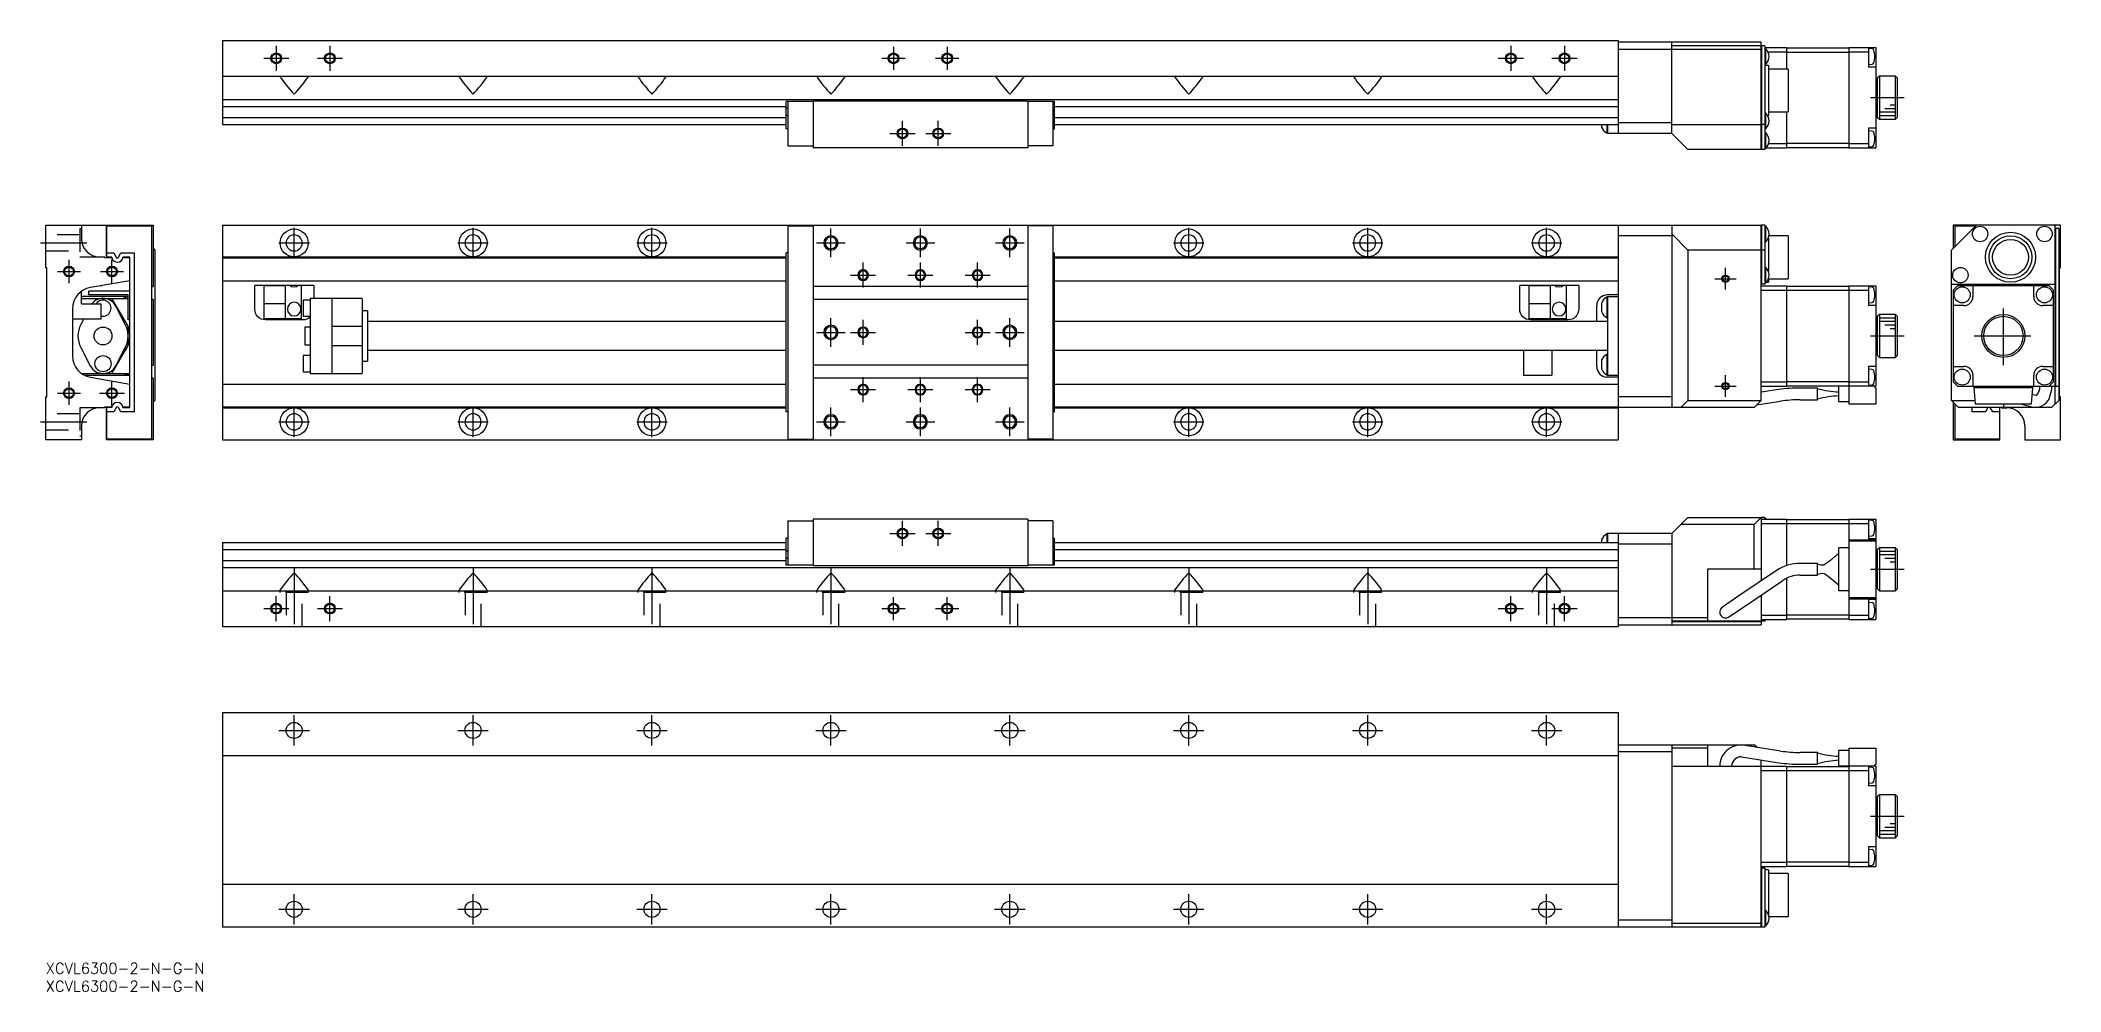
# Model space of a CAD drawing. Extents: x -2 to 563, y -8 to 258.
import ezdxf

# ---------------------------------------------------------------- set-up
doc = ezdxf.new("R2010")
doc.units = 0
doc.header["$LTSCALE"] = 0.5
doc.linetypes.add('CENTER', pattern=[50.8, 31.75, -6.35, 6.35, -6.35])
doc.linetypes.add('DASHED', pattern=[19.05, 12.7, -6.35])
for name, color, linetype in [('MSM_CENTER', 1, 'CENTER'), ('MSM_CONTINUOUS', 7, 'CONTINUOUS'), ('MSM_DASHED', 4, 'DASHED'), ('MSM_NARROW', 5, 'CONTINUOUS'), ('MSM_PART_NUMBER', 7, 'CONTINUOUS')]:
    doc.layers.add(name, color=color, linetype=linetype)
doc.styles.get("Standard").update_dxf_attribs({"font": 'txt.shx', "height": 3, "bigfont": 'bigfont.shx'})

# ---------------------------------------------------------------- blocks, each defined once
blk = doc.blocks.new('*U2')
at = {"layer": 'MSM_PART_NUMBER'}
blk.add_text('XCVL6300-2-N-G-N', height=3, dxfattribs=at).set_placement((0, -3))
blk = doc.blocks.new('*U3')
at = {"layer": 'MSM_PART_NUMBER'}
blk.add_text('XCVL6300-2-N-G-N', height=3, dxfattribs=at).set_placement((0, -8))

msp = doc.modelspace()

# ---------------------------------------------------------------- linework, layer by layer
at = {"layer": 'MSM_CENTER'}
for p, q in [((64.41, 256.34), (64.41, 249.34)), ((79.41, 256.34), (79.41, 249.34)), ((236.91, 256.07), (236.91, 249.61)), ((251.91, 256.07), (251.91, 249.61)), ((409.41, 256.34), (409.41, 249.34)), ((424.41, 256.34), (424.41, 249.34)), ((60.91, 252.84), (67.91, 252.84)), ((75.91, 252.84), (82.91, 252.84)), ((233.68, 252.84), (240.14, 252.84)), ((248.68, 252.84), (255.14, 252.84)), ((405.91, 252.84), (412.91, 252.84)), ((420.91, 252.84), (427.91, 252.84)), ((509.96, 241.84), (519.36, 241.84)), ((235.91, 231.84), (242.91, 231.84)), ((239.41, 228.34), (239.41, 235.34)), ((245.91, 231.84), (252.91, 231.84)), ((249.41, 228.34), (249.41, 235.34)), ((69.41, 196.99), (69.41, 205.49)), ((119.41, 196.99), (119.41, 205.49)), ((169.41, 196.99), (169.41, 205.49)), ((219.41, 197.24), (219.41, 205.24)), ((244.41, 197.24), (244.41, 205.24)), ((269.41, 197.24), (269.41, 205.24)), ((319.41, 196.99), (319.41, 205.49)), ((369.41, 196.99), (369.41, 205.49)), ((419.41, 196.99), (419.41, 205.49)), ((-1.5, 201.24), (11.5, 201.24)), ((65.16, 201.24), (73.66, 201.24)), ((115.16, 201.24), (123.66, 201.24)), ((165.16, 201.24), (173.66, 201.24)), ((215.41, 201.24), (223.41, 201.24)), ((240.41, 201.24), (248.41, 201.24)), ((265.41, 201.24), (273.41, 201.24)), ((315.16, 201.24), (323.66, 201.24)), ((365.16, 201.24), (373.66, 201.24)), ((415.16, 201.24), (423.66, 201.24)), ((3.27, 193.24), (9.73, 193.24)), ((6.5, 190.02), (6.5, 196.47)), ((15.27, 193.24), (21.73, 193.24)), ((18.5, 190.02), (18.5, 196.47)), ((224.91, 192.24), (231.91, 192.24)), ((228.41, 188.74), (228.41, 195.74)), ((240.91, 192.24), (247.91, 192.24)), ((244.41, 188.74), (244.41, 195.74)), ((256.91, 192.24), (263.91, 192.24)), ((260.41, 188.74), (260.41, 195.74)), ((469.41, 188.24), (469.41, 194.24)), ((466.41, 191.24), (472.41, 191.24)), ((547.05, 167.04), (547.05, 183.44)), ((215.41, 176.24), (223.41, 176.24)), ((219.41, 172.24), (219.41, 180.24)), ((224.91, 176.24), (231.91, 176.24)), ((228.41, 172.74), (228.41, 179.74)), ((256.91, 176.24), (263.91, 176.24)), ((260.41, 172.74), (260.41, 179.74)), ((265.41, 176.24), (273.41, 176.24)), ((269.41, 172.24), (269.41, 180.24)), ((509.96, 175.24), (519.36, 175.24)), ((538.85, 175.24), (555.25, 175.24)), ((228.41, 156.74), (228.41, 163.74)), ((244.41, 156.74), (244.41, 163.74)), ((260.41, 156.74), (260.41, 163.74)), ((469.41, 158.24), (469.41, 164.24)), ((3.27, 159.24), (9.73, 159.24)), ((6.5, 156.02), (6.5, 162.47)), ((15, 159.24), (22, 159.24)), ((18.5, 155.74), (18.5, 162.74)), ((224.91, 160.24), (231.91, 160.24)), ((240.91, 160.24), (247.91, 160.24)), ((256.91, 160.24), (263.91, 160.24)), ((466.41, 161.24), (472.41, 161.24)), ((69.41, 146.99), (69.41, 155.49)), ((119.41, 146.99), (119.41, 155.49)), ((169.41, 146.99), (169.41, 155.49)), ((219.41, 147.24), (219.41, 155.24)), ((244.41, 147.24), (244.41, 155.24)), ((269.41, 147.24), (269.41, 155.24)), ((319.41, 146.99), (319.41, 155.49)), ((369.41, 146.99), (369.41, 155.49)), ((419.41, 146.99), (419.41, 155.49)), ((-1.5, 151.24), (11.5, 151.24)), ((65.16, 151.24), (73.66, 151.24)), ((115.16, 151.24), (123.66, 151.24)), ((165.16, 151.24), (173.66, 151.24)), ((215.41, 151.24), (223.41, 151.24)), ((240.41, 151.24), (248.41, 151.24)), ((265.41, 151.24), (273.41, 151.24)), ((315.16, 151.24), (323.66, 151.24)), ((365.16, 151.24), (373.66, 151.24)), ((415.16, 151.24), (423.66, 151.24)), ((235.91, 120.04), (242.91, 120.04)), ((239.41, 116.54), (239.41, 123.54)), ((245.91, 120.04), (252.91, 120.04)), ((249.41, 116.54), (249.41, 123.54)), ((69.41, 110.54), (69.41, 92.04)), ((119.41, 110.54), (119.41, 92.04)), ((169.41, 110.54), (169.41, 92.04)), ((219.41, 110.54), (219.41, 92.04)), ((269.41, 110.54), (269.41, 92.04)), ((319.41, 110.54), (319.41, 92.04)), ((369.41, 110.54), (369.41, 92.04)), ((419.41, 110.54), (419.41, 92.04)), ((509.96, 110.04), (519.36, 110.04)), ((64.41, 95.54), (64.41, 102.54)), ((79.41, 95.54), (79.41, 102.54)), ((236.91, 95.81), (236.91, 102.27)), ((251.91, 95.81), (251.91, 102.27)), ((409.41, 95.54), (409.41, 102.54)), ((424.41, 95.54), (424.41, 102.54)), ((60.91, 99.04), (67.91, 99.04)), ((75.91, 99.04), (82.91, 99.04)), ((233.68, 99.04), (240.14, 99.04)), ((248.68, 99.04), (255.14, 99.04)), ((405.91, 99.04), (412.91, 99.04)), ((420.91, 99.04), (427.91, 99.04)), ((69.41, 60.75), (69.41, 69.25)), ((119.41, 60.75), (119.41, 69.25)), ((169.41, 60.75), (169.41, 69.25)), ((219.41, 60.75), (219.41, 69.25)), ((269.41, 60.75), (269.41, 69.25)), ((319.41, 60.75), (319.41, 69.25)), ((369.41, 60.75), (369.41, 69.25)), ((419.41, 60.75), (419.41, 69.25)), ((65.16, 65), (73.66, 65)), ((115.16, 65), (123.66, 65)), ((165.16, 65), (173.66, 65)), ((215.16, 65), (223.66, 65)), ((265.16, 65), (273.66, 65)), ((315.16, 65), (323.66, 65)), ((365.16, 65), (373.66, 65)), ((415.16, 65), (423.66, 65)), ((509.96, 41), (519.36, 41)), ((69.41, 10.75), (69.41, 19.25)), ((119.41, 10.75), (119.41, 19.25)), ((169.41, 10.75), (169.41, 19.25)), ((219.41, 10.75), (219.41, 19.25)), ((269.41, 10.75), (269.41, 19.25)), ((319.41, 10.75), (319.41, 19.25)), ((369.41, 10.75), (369.41, 19.25)), ((419.41, 10.75), (419.41, 19.25)), ((65.16, 15), (73.66, 15)), ((115.16, 15), (123.66, 15)), ((165.16, 15), (173.66, 15)), ((215.16, 15), (223.66, 15)), ((265.16, 15), (273.66, 15)), ((315.16, 15), (323.66, 15)), ((365.16, 15), (373.66, 15)), ((415.16, 15), (423.66, 15))]:
    msp.add_line(p, q, dxfattribs=at)
at = {"layer": 'MSM_CONTINUOUS'}
for p, q in [((49.41, 257.84), (439.41, 257.84)), ((49.41, 257.84), (49.41, 234.34)), ((439.41, 257.84), (439.41, 231.84)), ((49.41, 247.84), (439.41, 247.84)), ((65.67, 247.84), (65.51, 247.71)), ((65.51, 247.71), (65.54, 247.6)), ((73.16, 247.84), (73.31, 247.71)), ((73.31, 247.71), (73.29, 247.6)), ((115.67, 247.84), (115.51, 247.71)), ((115.51, 247.71), (115.54, 247.6)), ((123.16, 247.84), (123.31, 247.71)), ((123.31, 247.71), (123.29, 247.6)), ((165.67, 247.84), (165.51, 247.71)), ((165.51, 247.71), (165.54, 247.6)), ((173.16, 247.84), (173.31, 247.71)), ((173.31, 247.71), (173.29, 247.6)), ((215.67, 247.84), (215.51, 247.71)), ((215.51, 247.71), (215.54, 247.6)), ((223.16, 247.84), (223.31, 247.71)), ((223.31, 247.71), (223.29, 247.6)), ((265.67, 247.84), (265.51, 247.71)), ((265.51, 247.71), (265.54, 247.6)), ((273.16, 247.84), (273.31, 247.71)), ((273.31, 247.71), (273.29, 247.6)), ((315.67, 247.84), (315.51, 247.71)), ((315.51, 247.71), (315.54, 247.6)), ((323.16, 247.84), (323.31, 247.71)), ((323.31, 247.71), (323.29, 247.6)), ((365.67, 247.84), (365.51, 247.71)), ((365.51, 247.71), (365.54, 247.6)), ((373.16, 247.84), (373.31, 247.71)), ((373.31, 247.71), (373.29, 247.6)), ((415.67, 247.84), (415.51, 247.71)), ((415.51, 247.71), (415.54, 247.6)), ((423.16, 247.84), (423.31, 247.71)), ((423.31, 247.71), (423.29, 247.6)), ((49.41, 241.34), (439.41, 241.34)), ((49.41, 239.38), (206.91, 239.38)), ((214.41, 240.74), (206.91, 240.74)), ((206.91, 233.14), (206.91, 240.74)), ((207.41, 238.87), (206.91, 238.87)), ((207.41, 240.74), (207.41, 228.34)), ((214.41, 240.84), (214.41, 227.84)), ((274.41, 240.84), (214.41, 240.84)), ((274.41, 240.84), (274.41, 227.84)), ((281.91, 240.74), (274.41, 240.74)), ((281.41, 240.74), (281.41, 228.34)), ((281.41, 238.87), (281.91, 238.87)), ((281.91, 233.14), (281.91, 240.74)), ((281.91, 239.38), (439.41, 239.38)), ((49.41, 236.31), (206.91, 236.31)), ((49.41, 234.34), (206.91, 234.34)), ((207.41, 236.82), (206.91, 236.82)), ((207.41, 233.14), (206.91, 233.14)), ((281.41, 236.82), (281.91, 236.82)), ((281.41, 233.14), (281.91, 233.14)), ((281.91, 236.31), (439.41, 236.31)), ((281.91, 234.34), (439.41, 234.34)), ((434.76, 234.34), (434.76, 233.63)), ((436.21, 234.34), (436.21, 231.98)), ((436.21, 231.98), (436.41, 231.98)), ((436.41, 234.34), (436.41, 231.84)), ((454.41, 231.84), (436.41, 231.84)), ((454.41, 234.84), (439.41, 234.84)), ((207.41, 228.34), (214.41, 228.34)), ((274.41, 227.84), (214.41, 227.84)), ((281.41, 228.34), (274.41, 228.34)), ((49.41, 206.24), (49.41, 146.24)), ((207.41, 206.04), (214.41, 206.04)), ((207.41, 206.04), (207.41, 146.44)), ((214.41, 206.24), (214.41, 146.24)), ((274.41, 206.24), (274.41, 146.24)), ((281.41, 206.04), (274.41, 206.04)), ((281.41, 206.04), (281.41, 146.44)), ((439.41, 206.24), (439.41, 146.24)), ((454.41, 203.24), (439.41, 203.24)), ((206.91, 154.04), (206.91, 198.44)), ((207.41, 198.44), (206.91, 198.44)), ((281.41, 198.44), (281.91, 198.44)), ((281.91, 154.04), (281.91, 198.44)), ((49.41, 197.34), (206.91, 197.34)), ((49.41, 197.04), (206.91, 197.04)), ((281.91, 197.34), (439.41, 197.34)), ((281.91, 197.04), (439.41, 197.04)), ((49.41, 190.69), (206.91, 190.69)), ((74.91, 189.37), (58.41, 189.37)), ((58.41, 182.74), (58.41, 189.37)), ((60.91, 189.37), (60.91, 180.04)), ((66.91, 189.24), (60.91, 189.24)), ((66.91, 189.37), (66.91, 180.04)), ((71.41, 189.37), (71.41, 180.04)), ((74.91, 189.37), (74.91, 185.74)), ((274.41, 189.04), (214.41, 189.04)), ((281.91, 190.69), (439.41, 190.69)), ((428.41, 189.37), (411.91, 189.37)), ((411.91, 182.74), (411.91, 189.37)), ((414.41, 189.37), (414.41, 180.04)), ((420.41, 189.24), (414.41, 189.24)), ((420.41, 189.37), (420.41, 180.04)), ((424.91, 189.37), (424.91, 180.04)), ((428.41, 189.37), (428.41, 182.74)), ((439.41, 186.73), (436.41, 186.73)), ((66.91, 184.24), (60.91, 184.24)), ((71.91, 185.24), (71.91, 180.74)), ((73.91, 185.24), (71.91, 185.24)), ((71.91, 180.74), (73.91, 180.74)), ((73.91, 185.74), (73.91, 164.74)), ((88.41, 185.74), (73.91, 185.74)), ((79.91, 185.74), (79.91, 164.74)), ((88.41, 185.74), (88.41, 164.74)), ((89.91, 182.24), (88.41, 182.24)), ((89.91, 182.24), (89.91, 168.24)), ((274.41, 185.44), (214.41, 185.44)), ((420.41, 184.24), (414.41, 184.24)), ((433.41, 179.24), (433.41, 183.73)), ((434.76, 184.45), (434.76, 182.03)), ((436.21, 186.1), (436.21, 180.38)), ((436.41, 186.1), (436.21, 186.1)), ((436.41, 186.24), (439.41, 186.24)), ((436.41, 186.24), (436.41, 164.24)), ((71.41, 180.04), (60.91, 180.04)), ((71.91, 179.74), (61.41, 179.74)), ((72.41, 177.74), (72.41, 172.74)), ((73.91, 177.74), (72.41, 177.74)), ((79.91, 177.95), (88.41, 177.95)), ((206.91, 179.24), (89.91, 179.24)), ((436.41, 179.24), (281.91, 179.24)), ((424.91, 180.04), (414.41, 180.04)), ((425.41, 179.74), (414.91, 179.74)), ((436.21, 180.38), (436.41, 180.38)), ((71.91, 169.74), (71.91, 165.24)), ((73.91, 169.74), (71.91, 169.74)), ((72.41, 172.74), (73.91, 172.74)), ((79.91, 172.54), (88.41, 172.54)), ((89.91, 171.24), (206.91, 171.24)), ((281.91, 171.24), (436.41, 171.24)), ((412.91, 171.24), (412.91, 164.24)), ((420.91, 171.24), (420.91, 164.24)), ((433.41, 166.73), (433.41, 171.24)), ((436.21, 170.1), (436.21, 164.38)), ((436.41, 170.1), (436.21, 170.1)), ((71.91, 165.24), (73.91, 165.24)), ((73.91, 164.74), (88.41, 164.74)), ((88.41, 168.24), (89.91, 168.24)), ((274.41, 167.04), (214.41, 167.04)), ((412.91, 164.24), (420.91, 164.24)), ((434.76, 168.45), (434.76, 166.03)), ((436.21, 164.38), (436.41, 164.38)), ((436.41, 164.24), (439.41, 164.24)), ((439.41, 163.73), (436.41, 163.73)), ((49.41, 161.8), (206.91, 161.8)), ((274.41, 163.44), (214.41, 163.44)), ((281.91, 161.8), (439.41, 161.8)), ((454.41, 158.24), (439.41, 158.24)), ((49.41, 155.44), (206.91, 155.44)), ((49.41, 155.14), (206.91, 155.14)), ((207.41, 154.04), (206.91, 154.04)), ((281.41, 154.04), (281.91, 154.04)), ((281.91, 155.44), (439.41, 155.44)), ((281.91, 155.14), (439.41, 155.14)), ((49.41, 146.24), (439.41, 146.24)), ((207.41, 146.44), (214.41, 146.44)), ((281.41, 146.44), (274.41, 146.44)), ((207.41, 118.74), (206.91, 118.74)), ((206.91, 111.14), (206.91, 118.74)), ((207.41, 123.54), (207.41, 111.14)), ((207.41, 123.54), (214.41, 123.54)), ((274.41, 124.04), (214.41, 124.04)), ((214.41, 124.04), (214.41, 111.04)), ((274.41, 124.04), (274.41, 111.04)), ((281.41, 123.54), (274.41, 123.54)), ((281.41, 123.54), (281.41, 111.14)), ((281.41, 118.74), (281.91, 118.74)), ((281.91, 111.14), (281.91, 118.74)), ((436.21, 119.9), (436.21, 117.54)), ((436.41, 119.9), (436.21, 119.9)), ((454.41, 120.04), (436.41, 120.04)), ((436.41, 120.04), (436.41, 117.54)), ((439.41, 120.04), (439.41, 94.04)), ((49.41, 117.54), (49.41, 94.04)), ((49.41, 117.54), (206.91, 117.54)), ((49.41, 115.58), (206.91, 115.58)), ((207.41, 115.06), (206.91, 115.06)), ((207.41, 113.01), (206.91, 113.01)), ((281.41, 115.06), (281.91, 115.06)), ((281.41, 113.01), (281.91, 113.01)), ((281.91, 117.54), (439.41, 117.54)), ((281.91, 115.58), (439.41, 115.58)), ((434.76, 118.25), (434.76, 117.54)), ((454.41, 117.04), (439.41, 117.04)), ((49.41, 112.5), (206.91, 112.5)), ((49.41, 110.54), (439.41, 110.54)), ((214.41, 111.14), (206.91, 111.14)), ((274.41, 111.04), (214.41, 111.04)), ((281.91, 111.14), (274.41, 111.14)), ((281.91, 112.5), (439.41, 112.5)), ((49.41, 104.04), (439.41, 104.04)), ((65.51, 104.17), (65.54, 104.28)), ((65.67, 104.04), (65.51, 104.17)), ((73.16, 104.04), (73.31, 104.17)), ((73.31, 104.17), (73.29, 104.28)), ((115.51, 104.17), (115.54, 104.28)), ((115.67, 104.04), (115.51, 104.17)), ((123.16, 104.04), (123.31, 104.17)), ((123.31, 104.17), (123.29, 104.28)), ((165.51, 104.17), (165.54, 104.28)), ((165.67, 104.04), (165.51, 104.17)), ((173.16, 104.04), (173.31, 104.17)), ((173.31, 104.17), (173.29, 104.28)), ((215.51, 104.17), (215.54, 104.28)), ((215.67, 104.04), (215.51, 104.17)), ((223.16, 104.04), (223.31, 104.17)), ((223.31, 104.17), (223.29, 104.28)), ((265.51, 104.17), (265.54, 104.28)), ((265.67, 104.04), (265.51, 104.17)), ((273.16, 104.04), (273.31, 104.17)), ((273.31, 104.17), (273.29, 104.28)), ((315.51, 104.17), (315.54, 104.28)), ((315.67, 104.04), (315.51, 104.17)), ((323.16, 104.04), (323.31, 104.17)), ((323.31, 104.17), (323.29, 104.28)), ((365.51, 104.17), (365.54, 104.28)), ((365.67, 104.04), (365.51, 104.17)), ((373.16, 104.04), (373.31, 104.17)), ((373.31, 104.17), (373.29, 104.28)), ((415.51, 104.17), (415.54, 104.28)), ((415.67, 104.04), (415.51, 104.17)), ((423.16, 104.04), (423.31, 104.17)), ((423.31, 104.17), (423.29, 104.28)), ((49.41, 94.04), (439.41, 94.04)), ((49.41, 70), (439.41, 70)), ((49.41, 70), (49.41, 10)), ((439.41, 70), (439.41, 10)), ((49.41, 58), (439.41, 58)), ((454.41, 59), (439.41, 59)), ((49.41, 22), (439.41, 22)), ((454.41, 12), (439.41, 12))]:
    msp.add_line(p, q, dxfattribs=at)
at = {"layer": 'MSM_CONTINUOUS', "color": 7}
for p, q in [((479.41, 257.34), (439.41, 257.34)), ((479.41, 255.34), (439.41, 255.34)), ((454.41, 231.84), (454.41, 257.34)), ((479.41, 256.34), (454.41, 256.34)), ((479.41, 256.44), (479.31, 256.34)), ((479.41, 256.44), (479.41, 257.34)), ((479.41, 227.34), (479.41, 256.34)), ((479.51, 256.34), (479.41, 256.24)), ((479.51, 256.34), (479.51, 227.34)), ((480.41, 256.34), (479.51, 256.34)), ((480.41, 256.34), (480.41, 227.34)), ((480.41, 255.84), (486.41, 255.84)), ((480.71, 255.49), (480.41, 255.49)), ((480.71, 251.19), (480.71, 255.49)), ((481.32, 254.64), (486.41, 254.64)), ((486.41, 255.84), (486.41, 249.84)), ((486.41, 255.74), (503.91, 255.74)), ((486.41, 254.6), (503.91, 254.6)), ((503.91, 255.84), (503.91, 227.84)), ((503.91, 255.84), (511.41, 255.84)), ((503.91, 254.64), (509.41, 254.64)), ((509.41, 255.84), (509.41, 250.34)), ((510.4, 255.51), (509.41, 255.59)), ((511.41, 255.84), (511.41, 227.84)), ((480.41, 251.19), (480.71, 251.19)), ((481.41, 250.84), (480.41, 250.84)), ((481.41, 250.84), (481.41, 236.84)), ((486.91, 249.84), (481.41, 249.84)), ((486.91, 249.84), (486.91, 237.84)), ((509.41, 251.09), (510.4, 251.18)), ((511.41, 250.34), (509.41, 250.34)), ((511.91, 244.34), (511.41, 244.34)), ((512.41, 247.84), (511.91, 247.34)), ((511.91, 236.34), (511.91, 247.34)), ((516.91, 247.84), (512.41, 247.84)), ((512.41, 247.84), (512.41, 235.84)), ((517.41, 247.34), (516.91, 247.84)), ((516.91, 235.84), (516.91, 247.84)), ((517.41, 247.34), (517.41, 236.34)), ((480.71, 237.49), (480.41, 237.49)), ((480.71, 233.19), (480.71, 237.49)), ((481.41, 237.84), (486.91, 237.84)), ((486.41, 237.84), (486.41, 227.84)), ((511.41, 239.34), (511.91, 239.34)), ((454.41, 234.34), (479.41, 234.34)), ((454.41, 231.84), (458.91, 227.34)), ((479.41, 234.39), (479.51, 234.34)), ((480.41, 234.34), (479.51, 234.34)), ((480.41, 233.19), (480.71, 233.19)), ((480.71, 231.99), (480.41, 231.99)), ((480.71, 227.69), (480.71, 231.99)), ((481.21, 236.84), (481.41, 236.84)), ((509.41, 233.34), (509.41, 227.84)), ((511.41, 233.34), (509.41, 233.34)), ((510.4, 232.51), (509.41, 232.59)), ((511.91, 236.34), (512.41, 235.84)), ((512.41, 235.84), (516.91, 235.84)), ((516.91, 235.84), (517.41, 236.34)), ((479.41, 227.34), (458.91, 227.34)), ((479.41, 227.44), (479.51, 227.34)), ((480.41, 227.34), (479.51, 227.34)), ((480.41, 227.69), (480.71, 227.69)), ((480.85, 227.84), (486.41, 227.84)), ((481.51, 229.04), (486.41, 229.04)), ((486.41, 229.09), (503.91, 229.09)), ((486.41, 227.94), (503.91, 227.94)), ((503.91, 229.04), (509.41, 229.04)), ((503.91, 227.84), (511.41, 227.84)), ((509.41, 228.09), (510.4, 228.18)), ((0, 206.24), (30, 206.24)), ((0, 194.24), (0, 206.24)), ((10, 206.24), (10, 202.34)), ((17, 206.14), (10, 206.14)), ((17, 197.64), (17, 206.24)), ((17.1, 197.24), (17.1, 206.04)), ((17.1, 206.04), (29.5, 206.04)), ((29.5, 206.04), (29.5, 146.44)), ((30, 206.24), (30, 189.04)), ((49.41, 206.24), (479.41, 206.24)), ((454.41, 206.24), (454.41, 155.24)), ((454.41, 203.74), (458.91, 199.24)), ((479.41, 157.24), (479.41, 206.24)), ((479.41, 206.14), (479.51, 206.24)), ((479.51, 206.24), (479.51, 189.74)), ((480.41, 206.24), (479.51, 206.24)), ((480.41, 206.24), (480.41, 189.74)), ((480.71, 205.89), (480.41, 205.89)), ((480.71, 201.59), (480.71, 205.89)), ((486.91, 203.24), (481.57, 203.24)), ((486.91, 203.24), (486.91, 191.24)), ((539.55, 206.24), (532.55, 199.24)), ((563.05, 206.24), (533.05, 206.24)), ((533.05, 206.24), (533.05, 199.74)), ((533.55, 206.04), (539.35, 206.04)), ((533.55, 200.24), (533.55, 206.04)), ((561.55, 156.24), (561.55, 206.24)), ((562.55, 205.24), (561.55, 205.24)), ((561.65, 205.24), (561.65, 161.24)), ((562.55, 205.24), (562.55, 157.24)), ((563.05, 194.24), (563.05, 206.24)), ((17.1, 197.64), (17, 197.64)), ((17.1, 198.44), (18.98, 198.44)), ((18.98, 198.44), (19.66, 197.25)), ((20.34, 197.25), (21.02, 198.44)), ((21.02, 198.44), (24.7, 198.44)), ((24.7, 198.44), (24.7, 154.04)), ((30, 199.74), (30.5, 199.24)), ((30.5, 199.24), (30.5, 157.24)), ((458.91, 199.24), (458.91, 157.24)), ((479.41, 199.24), (458.91, 199.24)), ((479.41, 199.2), (479.51, 199.24)), ((480.41, 199.24), (479.51, 199.24)), ((480.41, 201.59), (480.71, 201.59)), ((481.41, 202.67), (481.41, 193.32)), ((532.55, 157.24), (532.55, 199.24)), ((0.3, 194.24), (0, 194.24)), ((0.3, 158.24), (0.3, 194.24)), ((15, 197.34), (16.5, 197.34)), ((16.5, 197.04), (16.5, 197.34)), ((18.46, 197.04), (16.5, 197.04)), ((18.43, 197.24), (17.1, 197.24)), ((23.5, 197.04), (21.54, 197.04)), ((23.5, 197.24), (21.57, 197.24)), ((23.5, 155.24), (23.5, 197.24)), ((480.71, 194.39), (480.41, 194.39)), ((480.71, 190.09), (480.71, 194.39)), ((562.75, 194.24), (563.05, 194.24)), ((562.75, 158.24), (562.75, 194.24)), ((10, 184.24), (10, 187.71)), ((23.5, 187.74), (12, 187.74)), ((12, 186.74), (12, 187.74)), ((23, 186.74), (12, 186.74)), ((23.5, 190.69), (12.46, 188.74)), ((15.29, 189.24), (15.5, 189.24)), ((15.5, 189.28), (15.5, 189.24)), ((23, 179.74), (23, 186.74)), ((29.65, 189.04), (30, 189.04)), ((29.65, 185.44), (29.65, 189.04)), ((479.41, 189.84), (479.51, 189.74)), ((479.41, 189.24), (486.41, 189.24)), ((479.41, 188.04), (486.41, 188.04)), ((480.41, 189.74), (479.51, 189.74)), ((480.41, 190.09), (480.71, 190.09)), ((480.85, 190.24), (481.41, 190.24)), ((481.41, 191.17), (481.41, 190.24)), ((481.44, 191.24), (486.91, 191.24)), ((486.41, 189.24), (486.41, 161.24)), ((486.41, 189.14), (503.91, 189.14)), ((486.41, 188), (503.91, 188)), ((503.91, 189.24), (511.41, 189.24)), ((503.91, 189.24), (503.91, 156.24)), ((503.91, 188.04), (509.41, 188.04)), ((509.41, 189.24), (509.41, 183.74)), ((510.4, 188.91), (509.41, 188.99)), ((511.41, 189.24), (511.41, 161.24)), ((532.55, 189.74), (561.55, 189.74)), ((534.25, 189.24), (533.05, 188.04)), ((533.05, 188.04), (533.05, 162.44)), ((559.85, 189.24), (534.25, 189.24)), ((538.55, 189.24), (538.55, 186.24)), ((555.55, 186.24), (555.55, 189.24)), ((561.05, 188.04), (559.85, 189.24)), ((561.05, 162.44), (561.05, 188.04)), ((7.5, 182.84), (7.5, 169.65)), ((23, 186.24), (10, 186.24)), ((10, 185.74), (23, 185.74)), ((10, 184.24), (15.5, 184.24)), ((15.5, 180.04), (15.5, 184.24)), ((23, 177.95), (18.5, 185.74)), ((22.21, 178.48), (19.55, 183.59)), ((30, 185.44), (29.65, 185.44)), ((30, 185.44), (30, 167.04)), ((509.41, 184.49), (510.4, 184.58)), ((511.41, 183.74), (509.41, 183.74)), ((512.41, 181.24), (511.91, 180.74)), ((511.91, 169.74), (511.91, 180.74)), ((512.41, 181.24), (512.41, 169.24)), ((516.91, 181.24), (512.41, 181.24)), ((516.91, 169.24), (516.91, 181.24)), ((517.41, 180.74), (516.91, 181.24)), ((517.41, 180.74), (517.41, 169.74)), ((536.05, 183.74), (533.05, 183.74)), ((561.05, 183.74), (558.05, 183.74)), ((7.5, 180.04), (15.5, 180.04)), ((10.61, 180.04), (9.79, 178.48)), ((23.5, 179.74), (23, 179.74)), ((23, 172.54), (23, 177.95)), ((511.91, 177.74), (511.41, 177.74)), ((9.79, 172.01), (12.45, 166.9)), ((18.5, 164.74), (23, 172.54)), ((19.55, 166.9), (22.21, 172.01)), ((511.41, 172.74), (511.91, 172.74)), ((511.91, 169.74), (512.41, 169.24)), ((516.91, 169.24), (517.41, 169.74)), ((10.05, 164.74), (23.5, 164.74)), ((10.9, 164.24), (23.5, 164.24)), ((11.5, 164.24), (11.5, 164.74)), ((12.46, 163.74), (23.5, 161.8)), ((29.65, 167.04), (30, 167.04)), ((29.65, 163.44), (29.65, 167.04)), ((509.41, 166.74), (509.41, 161.24)), ((511.41, 166.74), (509.41, 166.74)), ((510.4, 165.91), (509.41, 165.99)), ((512.41, 169.24), (516.91, 169.24)), ((533.05, 166.74), (536.05, 166.74)), ((538.55, 164.24), (538.55, 161.24)), ((555.55, 161.24), (555.55, 164.24)), ((558.05, 166.74), (561.05, 166.74)), ((0, 158.24), (0.3, 158.24)), ((0, 146.24), (0, 158.24)), ((30, 163.44), (29.65, 163.44)), ((30, 163.44), (30, 146.24)), ((479.41, 162.44), (486.41, 162.44)), ((479.41, 161.34), (479.51, 161.24)), ((484.28, 160.27), (479.41, 159.5)), ((479.51, 161.24), (486.41, 161.24)), ((486.41, 162.49), (503.91, 162.49)), ((486.41, 161.34), (503.91, 161.34)), ((495.11, 160.69), (490.25, 160.69)), ((495.11, 157.39), (495.11, 160.69)), ((501.11, 156.84), (501.11, 161.24)), ((511.41, 161.24), (501.11, 161.24)), ((503.91, 162.44), (509.41, 162.44)), ((509.41, 161.49), (510.4, 161.58)), ((511.11, 161.24), (511.11, 160.74)), ((511.41, 160.74), (511.11, 160.74)), ((511.41, 160.74), (511.41, 156.24)), ((533.05, 162.44), (534.25, 161.24)), ((534.25, 161.24), (561.55, 161.24)), ((538.8, 161.24), (538.83, 160.74)), ((555.26, 160.74), (538.83, 160.74)), ((538.83, 160.74), (539.15, 156.24)), ((554.95, 156.24), (555.26, 160.74)), ((556.25, 158.59), (555.13, 158.85)), ((555.26, 160.74), (555.3, 161.24)), ((556.31, 158.63), (556.24, 158.59)), ((556.41, 158.71), (556.31, 158.63)), ((559.85, 161.24), (561.05, 162.44)), ((561.65, 161.24), (561.55, 161.34)), ((561.65, 161.24), (562.55, 161.24)), ((563.05, 158.24), (562.75, 158.24)), ((563.05, 146.24), (563.05, 158.24)), ((16.5, 155.14), (15, 155.14)), ((16.5, 155.44), (18.46, 155.44)), ((16.5, 155.14), (16.5, 155.44)), ((16.5, 155.34), (18.44, 155.34)), ((18.43, 155.24), (16.5, 155.24)), ((17, 146.24), (17, 154.84)), ((17, 154.84), (17.1, 154.84)), ((17.1, 146.44), (17.1, 155.24)), ((18.98, 154.04), (17.1, 154.04)), ((19.66, 155.24), (18.98, 154.04)), ((21.02, 154.04), (20.34, 155.24)), ((24.7, 154.04), (21.02, 154.04)), ((21.54, 155.44), (23.5, 155.44)), ((21.56, 155.34), (23.5, 155.34)), ((21.57, 155.24), (23.5, 155.24)), ((23.1, 155.34), (23, 155.24)), ((23.1, 155.34), (23.2, 155.44)), ((30.5, 157.24), (30, 156.74)), ((477.41, 155.24), (439.41, 155.24)), ((458.91, 157.24), (456.91, 155.24)), ((458.91, 157.24), (479.41, 157.24)), ((477.41, 155.24), (479.41, 157.24)), ((478.12, 155.95), (484.8, 157.01)), ((490.25, 157.39), (495.11, 157.39)), ((503.91, 156.84), (501.11, 156.84)), ((503.91, 156.24), (511.41, 156.24)), ((534.55, 155.24), (532.55, 157.24)), ((532.55, 157.24), (539.08, 157.24)), ((533.05, 156.74), (533.05, 146.24)), ((533.55, 146.44), (533.55, 156.24)), ((560.55, 155.24), (534.55, 155.24)), ((538.35, 154.04), (538.35, 155.24)), ((542.02, 154.04), (538.35, 154.04)), ((539.15, 156.24), (554.95, 156.24)), ((542.71, 155.24), (542.02, 154.04)), ((544.07, 154.04), (543.38, 155.24)), ((545.95, 154.04), (544.07, 154.04)), ((545.95, 155.24), (545.95, 146.44)), ((546.05, 154.84), (545.95, 154.84)), ((546.05, 146.24), (546.05, 154.84)), ((546.55, 155.14), (546.55, 155.24)), ((546.55, 155.14), (548.05, 155.14)), ((547.05, 156.24), (547.05, 155.24)), ((551.79, 156.24), (555.5, 155.38)), ((555.5, 155.38), (555.52, 155.37)), ((560.55, 155.24), (562.55, 157.24)), ((10, 150.14), (10, 146.24)), ((553.05, 150.14), (553.05, 146.24)), ((10, 146.24), (0, 146.24)), ((30, 146.24), (17, 146.24)), ((29.5, 146.44), (17.1, 146.44)), ((533.05, 146.24), (546.05, 146.24)), ((545.95, 146.44), (533.55, 146.44)), ((553.05, 146.24), (563.05, 146.24)), ((458.91, 124.54), (454.51, 120.14)), ((458.91, 124.54), (479.41, 124.54)), ((477.41, 122.54), (479.41, 124.54)), ((479.41, 124.54), (479.41, 106.81)), ((479.41, 124.44), (479.51, 124.54)), ((479.51, 124.54), (479.51, 124.04)), ((480.41, 124.54), (479.51, 124.54)), ((480.41, 124.54), (480.41, 124.04)), ((454.41, 120.04), (454.51, 120.14)), ((454.41, 120.04), (454.41, 94.54)), ((477.41, 122.54), (456.91, 122.54)), ((477.41, 110.04), (477.41, 122.54)), ((479.41, 124.04), (486.41, 124.04)), ((479.41, 122.94), (479.51, 122.84)), ((479.51, 122.84), (486.41, 122.84)), ((479.51, 106.88), (479.51, 122.84)), ((480.71, 124.19), (480.41, 124.19)), ((480.71, 124.04), (480.71, 124.19)), ((486.41, 124.04), (486.41, 111.05)), ((486.41, 123.94), (503.91, 123.94)), ((486.41, 122.8), (503.91, 122.8)), ((503.91, 124.04), (503.91, 96.04)), ((503.91, 124.04), (511.41, 124.04)), ((503.91, 122.84), (509.41, 122.84)), ((509.41, 124.04), (509.41, 118.54)), ((510.4, 123.7), (509.41, 123.79)), ((509.41, 119.29), (510.4, 119.38)), ((511.41, 124.04), (511.41, 96.04)), ((501.11, 104.04), (501.11, 116.04)), ((503.91, 116.04), (501.11, 116.04)), ((503.91, 118.29), (511.11, 118.29)), ((503.91, 117.94), (511.41, 117.94)), ((511.41, 118.54), (509.41, 118.54)), ((511.11, 118.29), (511.11, 118.25)), ((511.41, 118.25), (511.11, 118.25)), ((512.41, 116.04), (511.91, 115.54)), ((511.91, 104.54), (511.91, 115.54)), ((512.41, 116.04), (512.41, 104.04)), ((516.91, 116.04), (512.41, 116.04)), ((516.91, 104.04), (516.91, 116.04)), ((517.41, 115.54), (516.91, 116.04)), ((517.41, 115.54), (517.41, 104.54)), ((464.41, 110.04), (464.41, 95.54)), ((479.41, 110.04), (464.41, 110.04)), ((483.61, 109.66), (473.16, 102.58)), ((486.41, 107.48), (486.41, 96.04)), ((495.11, 111.69), (490.25, 111.69)), ((490.25, 108.39), (495.11, 108.39)), ((495.11, 108.39), (495.11, 111.69)), ((496.97, 108.78), (497.06, 108.74)), ((511.91, 112.54), (511.41, 112.54)), ((511.41, 107.54), (511.91, 107.54)), ((473.16, 102.58), (468.53, 99.43)), ((475.02, 99.84), (485.46, 106.93)), ((479.41, 102.83), (479.41, 95.54)), ((479.51, 97.24), (479.51, 102.89)), ((503.91, 104.04), (501.11, 104.04)), ((503.91, 102.14), (511.41, 102.14)), ((503.91, 101.79), (511.11, 101.79)), ((511.11, 101.82), (511.41, 101.82)), ((511.11, 101.82), (511.11, 101.79)), ((511.91, 104.54), (512.41, 104.04)), ((512.41, 104.04), (516.91, 104.04)), ((516.91, 104.04), (517.41, 104.54)), ((439.41, 96.54), (464.41, 96.54)), ((470.38, 96.7), (475.02, 99.84)), ((479.51, 97.24), (479.41, 97.14)), ((479.41, 96.04), (486.41, 96.04)), ((479.51, 97.24), (486.41, 97.24)), ((479.51, 96.04), (479.51, 95.54)), ((480.41, 96.04), (480.41, 95.54)), ((486.41, 97.28), (503.91, 97.28)), ((486.41, 96.14), (503.91, 96.14)), ((503.91, 97.24), (509.41, 97.24)), ((503.91, 96.04), (511.41, 96.04)), ((509.41, 101.54), (509.41, 96.04)), ((511.41, 101.54), (509.41, 101.54)), ((510.4, 100.7), (509.41, 100.79)), ((509.41, 96.29), (510.4, 96.38)), ((439.41, 94.54), (479.41, 94.54)), ((479.41, 95.54), (454.41, 95.54)), ((454.41, 95.44), (479.41, 95.44)), ((479.41, 95.44), (479.31, 95.54)), ((479.51, 95.54), (479.41, 95.64)), ((479.41, 95.44), (479.41, 94.54)), ((480.41, 95.54), (479.51, 95.54)), ((439.41, 61), (477.41, 61)), ((454.41, 61), (454.41, 10)), ((464.41, 60), (454.41, 60)), ((464.41, 61), (464.41, 55)), ((473.83, 57.63), (484.28, 55.98)), ((484.8, 59.24), (474.35, 60.89)), ((478.12, 60.29), (477.41, 61)), ((479.41, 10), (479.41, 56.75)), ((495.11, 58.85), (490.25, 58.85)), ((495.11, 55.55), (495.11, 58.85)), ((501.11, 55), (501.11, 59.4)), ((503.91, 59.4), (501.11, 59.4)), ((503.91, 60), (503.91, 27)), ((503.91, 60), (511.41, 60)), ((511.41, 60), (511.41, 55.5)), ((454.41, 55), (479.41, 55)), ((479.51, 55), (479.41, 54.9)), ((479.41, 53.8), (486.41, 53.8)), ((479.51, 55), (486.41, 55)), ((486.41, 55), (486.41, 27)), ((486.41, 54.9), (503.91, 54.9)), ((486.41, 53.76), (503.91, 53.76)), ((490.25, 55.55), (495.11, 55.55)), ((511.41, 55), (501.11, 55)), ((503.91, 53.8), (509.41, 53.8)), ((509.41, 55), (509.41, 49.5)), ((510.4, 54.66), (509.41, 54.75)), ((511.11, 55.5), (511.41, 55.5)), ((511.11, 55.5), (511.11, 55)), ((511.41, 55), (511.41, 27)), ((509.41, 50.25), (510.4, 50.34)), ((511.41, 49.5), (509.41, 49.5)), ((512.41, 47), (511.91, 46.5)), ((511.91, 35.5), (511.91, 46.5)), ((512.41, 47), (512.41, 35)), ((516.91, 47), (512.41, 47)), ((516.91, 35), (516.91, 47)), ((517.41, 46.5), (516.91, 47)), ((517.41, 46.5), (517.41, 35.5)), ((511.91, 43.5), (511.41, 43.5)), ((511.41, 38.5), (511.91, 38.5)), ((511.91, 35.5), (512.41, 35)), ((512.41, 35), (516.91, 35)), ((516.91, 35), (517.41, 35.5)), ((486.41, 28.24), (503.91, 28.24)), ((511.41, 32.5), (509.41, 32.5)), ((509.41, 32.5), (509.41, 27)), ((510.4, 31.66), (509.41, 31.75)), ((479.41, 28.2), (486.41, 28.2)), ((479.41, 27), (486.41, 27)), ((479.51, 26.5), (479.41, 26.4)), ((479.51, 26.5), (479.51, 10)), ((480.41, 26.5), (479.51, 26.5)), ((480.41, 26.5), (480.41, 10)), ((480.71, 26.15), (480.41, 26.15)), ((481.41, 26), (480.41, 26)), ((480.71, 26), (480.71, 26.15)), ((481.41, 26), (481.41, 13.58)), ((486.91, 25), (481.41, 25)), ((486.41, 27.1), (503.91, 27.1)), ((486.91, 25), (486.91, 13)), ((503.91, 28.2), (509.41, 28.2)), ((503.91, 27), (511.41, 27)), ((509.41, 27.25), (510.4, 27.34)), ((480.71, 14.65), (480.41, 14.65)), ((480.71, 10.35), (480.71, 14.65)), ((481.57, 13), (486.91, 13)), ((479.41, 10), (49.41, 10)), ((479.41, 11), (454.41, 11)), ((479.51, 10), (479.41, 10.1)), ((480.41, 10), (479.51, 10)), ((480.41, 10.35), (480.71, 10.35))]:
    msp.add_line(p, q, dxfattribs=at)
at = {"layer": 'MSM_CONTINUOUS'}
for centre, radius in [((64.41, 252.84), 1.23), ((79.41, 252.84), 1.23), ((236.91, 252.84), 1.23), ((251.91, 252.84), 1.23), ((409.41, 252.84), 1.23), ((424.41, 252.84), 1.23), ((239.41, 231.84), 1.23), ((249.41, 231.84), 1.23), ((69.41, 201.24), 3.9), ((119.41, 201.24), 3.9), ((169.41, 201.24), 3.9), ((319.41, 201.24), 3.9), ((369.41, 201.24), 3.9), ((419.41, 201.24), 3.9), ((6.5, 193.24), 1.23), ((18.5, 193.24), 1.23), ((469.41, 191.24), 0.783), ((6.5, 159.24), 1.23), ((18.5, 159.24), 1.23), ((469.41, 161.24), 0.783), ((69.41, 151.24), 3.9), ((119.41, 151.24), 3.9), ((169.41, 151.24), 3.9), ((319.41, 151.24), 3.9), ((369.41, 151.24), 3.9), ((419.41, 151.24), 3.9), ((239.41, 120.04), 1.23), ((249.41, 120.04), 1.23), ((64.41, 99.04), 1.23), ((79.41, 99.04), 1.23), ((236.91, 99.04), 1.23), ((251.91, 99.04), 1.23), ((409.41, 99.04), 1.23), ((424.41, 99.04), 1.23), ((69.41, 65), 2.25), ((119.41, 65), 2.25), ((169.41, 65), 2.25), ((219.41, 65), 2.25), ((269.41, 65), 2.25), ((319.41, 65), 2.25), ((369.41, 65), 2.25), ((419.41, 65), 2.25), ((69.41, 15), 2.25), ((119.41, 15), 2.25), ((169.41, 15), 2.25), ((219.41, 15), 2.25), ((269.41, 15), 2.25), ((319.41, 15), 2.25), ((369.41, 15), 2.25), ((419.41, 15), 2.25)]:
    msp.add_circle(centre, radius, dxfattribs=at)
at = {"layer": 'MSM_CONTINUOUS', "extrusion": (0, 0, -1)}
for centre, radius in [((-69.41, 201.24), 2.25), ((-119.41, 201.24), 2.25), ((-169.41, 201.24), 2.25), ((-319.41, 201.24), 2.25), ((-369.41, 201.24), 2.25), ((-419.41, 201.24), 2.25), ((-219.41, 201.24), 1.62), ((-244.41, 201.24), 1.62), ((-269.41, 201.24), 1.62), ((-228.41, 192.24), 1.23), ((-244.41, 192.24), 1.23), ((-260.41, 192.24), 1.23), ((-69.41, 182.74), 1.9), ((-422.91, 182.74), 1.9), ((-219.41, 176.24), 1.62), ((-228.41, 176.24), 1.23), ((-260.41, 176.24), 1.23), ((-269.41, 176.24), 1.62), ((-228.41, 160.24), 1.23), ((-244.41, 160.24), 1.23), ((-260.41, 160.24), 1.23), ((-69.41, 151.24), 2.25), ((-119.41, 151.24), 2.25), ((-169.41, 151.24), 2.25), ((-219.41, 151.24), 1.62), ((-244.41, 151.24), 1.62), ((-269.41, 151.24), 1.62), ((-319.41, 151.24), 2.25), ((-369.41, 151.24), 2.25), ((-419.41, 151.24), 2.25)]:
    msp.add_circle(centre, radius, dxfattribs=at)
at = {"layer": 'MSM_CONTINUOUS', "color": 7}
for centre, radius in [((540.55, 203.74), 2.15), ((549.05, 197.24), 7), ((549.05, 197.24), 6), ((558.55, 203.74), 2.15), ((549.05, 197.24), 5), ((535.05, 192.24), 2.15), ((535.55, 186.74), 2.25), ((558.55, 186.74), 2.25), ((547.05, 175.24), 6), ((547.05, 175.24), 5.5), ((16, 175.24), 2.5), ((16, 167.49), 2.25), ((535.55, 163.74), 2.25), ((558.55, 163.74), 2.25)]:
    msp.add_circle(centre, radius, dxfattribs=at)
for centre, radius, start, end in [((478.61, 253.34), 3, 314.22, 45.78), ((510.36, 255.01), 0.5, 17.6292, 85), ((505.11, 253.34), 6, 342.3708, 17.6292), ((510.36, 251.68), 0.5, 275, 342.3708), ((478.61, 235.34), 3, 314.22, 45.78), ((478.61, 229.84), 3, 314.22, 45.78), ((510.36, 232.01), 0.5, 17.6292, 85), ((505.11, 230.34), 6, 342.3708, 17.6292), ((510.36, 228.68), 0.5, 275, 342.3708), ((478.61, 203.74), 3, 314.22, 45.78), ((15, 202.34), 5, 180, 270), ((20, 197.44), 1.59, 187.2376, 194.594), ((20, 197.44), 1.59, 194.594, 352.7624), ((20, 197.44), 0.388, 210, 330), ((478.61, 192.24), 3, 314.22, 45.78), ((13.5, 182.84), 6, 100, 180), ((510.36, 188.41), 0.5, 17.6292, 85), ((505.11, 186.74), 6, 342.3708, 17.6292), ((16, 181.74), 4, 27.4864, 141.3178), ((16, 182.99), 2.25, 257.1604, 146.251), ((23, 183.24), 2.85, 90, 118.6944), ((510.36, 185.08), 0.5, 275, 342.3708), ((536.05, 186.24), 2.5, 270, 0), ((558.05, 186.24), 2.5, 180, 270), ((16, 175.24), 7, 152.5136, 207.4864), ((16, 175.24), 7.5, 321.3689, 38.631), ((16, 175.24), 7, 332.5136, 27.4864), ((13.5, 169.65), 6, 180, 260), ((16, 168.74), 4, 207.4864, 332.5136), ((23, 167.24), 2.85, 241.3056, 280.1042), ((510.36, 165.41), 0.5, 17.6292, 85), ((505.11, 163.74), 6, 342.3708, 17.6292), ((536.05, 164.24), 2.5, 0, 90), ((558.05, 164.24), 2.5, 90, 180), ((490.06, 121.49), 39.2, 89.7178, 98.4755), ((502.26, 186.48), 26.91, 254.5954, 267.5566), ((502.53, 129.91), 28.62, 92.8322, 105.0159), ((510.36, 162.08), 0.5, 275, 342.3708), ((556.09, 159.47), 4.14, 262.4446, 348.6833), ((553, 161.44), 4.37, 321.3799, 357.4339), ((551.24, 161.82), 9.45, 340.4373, 356.4987), ((15, 150.14), 5, 90, 180), ((20, 155.04), 1.59, 7.2376, 172.7624), ((20, 155.04), 0.388, 30, 150), ((490.04, 121.73), 35.66, 89.6613, 98.4567), ((548.05, 150.14), 5, 0, 90), ((478.61, 122.04), 3, 41.8103, 45.78), ((510.36, 123.21), 0.5, 17.6292, 85), ((510.36, 119.87), 0.5, 275, 342.3708), ((505.11, 121.54), 6, 342.3708, 17.6291), ((469.08, 151.07), 48.58, 305.093, 311.2478), ((490.24, 99.85), 11.84, 89.9509, 124.0564), ((490.24, 99.85), 8.54, 89.9287, 124.0288), ((496.38, 114.22), 2.97, 244.6953, 282.2258), ((496.43, 105.62), 3.21, 80.2787, 114.1179), ((461.76, 59.86), 60.29, 49.2516, 54.1616), ((469.45, 98.06), 1.65, 123.8372, 216.0052), ((469.45, 98.07), 1.66, 216.3637, 304.4278), ((510.36, 100.21), 0.5, 17.6292, 85), ((510.36, 96.87), 0.5, 275, 342.3708), ((505.11, 98.54), 6, 342.3708, 17.6291), ((473.78, 54.93), 5.99, 84.6051, 179.3043), ((473.85, 54.9), 2.73, 90.4074, 177.8441), ((490.08, 94.99), 36.14, 261.6013, 270.2806), ((502.53, 86.34), 28.62, 254.9841, 267.1678), ((502.57, 27.79), 28.89, 92.8902, 104.9579), ((490.07, 94.9), 39.35, 261.5412, 270.2655), ((510.36, 54.17), 0.5, 17.6292, 85), ((505.11, 52.5), 6, 342.3708, 17.6292), ((510.36, 50.83), 0.5, 275, 342.3708), ((510.36, 31.17), 0.5, 17.6292, 85), ((505.11, 29.5), 6, 342.3708, 17.6292), ((478.61, 24), 3, 41.8103, 45.78), ((478.61, 24), 3, 19.4712, 21.0395), ((510.36, 27.83), 0.5, 275, 342.3708), ((478.61, 12.5), 3, 314.22, 45.78)]:
    msp.add_arc(centre, radius, start, end, dxfattribs=at)
at = {"layer": 'MSM_CONTINUOUS'}
for centre, radius, start, end in [((95.79, 268.3), 36.66, 214.3736, 223.9772), ((43.04, 268.3), 36.66, 316.0228, 325.6264), ((145.79, 268.3), 36.66, 214.3736, 223.9772), ((93.04, 268.3), 36.66, 316.0228, 325.6264), ((195.79, 268.3), 36.66, 214.3736, 223.9772), ((143.04, 268.3), 36.66, 316.0228, 325.6264), ((245.79, 268.3), 36.66, 214.3736, 223.9772), ((193.04, 268.3), 36.66, 316.0228, 325.6264), ((295.79, 268.3), 36.66, 214.3736, 223.9772), ((243.04, 268.3), 36.66, 316.0228, 325.6264), ((345.79, 268.3), 36.66, 214.3736, 223.9772), ((293.04, 268.3), 36.66, 316.0228, 325.6264), ((395.79, 268.3), 36.66, 214.3736, 223.9772), ((343.04, 268.3), 36.66, 316.0228, 325.6264), ((445.79, 268.3), 36.66, 214.3736, 223.9772), ((393.04, 268.3), 36.66, 316.0228, 325.6264), ((437.79, 234.83), 3.25, 201.5574, 241.0598), ((436.41, 183.73), 3, 90, 180), ((437.79, 183.26), 3.25, 118.9402, 158.4426), ((437.79, 183.23), 3.25, 201.5574, 241.0598), ((437.79, 167.26), 3.25, 118.9402, 158.4426), ((436.41, 166.73), 3, 180, 265.3245), ((437.79, 167.23), 3.25, 201.5574, 241.0598), ((437.79, 117.06), 3.25, 118.9402, 158.4426), ((95.79, 83.59), 36.66, 136.0228, 145.6264), ((43.04, 83.59), 36.66, 34.3736, 43.9772), ((145.79, 83.59), 36.66, 136.0228, 145.6264), ((93.04, 83.59), 36.66, 34.3736, 43.9772), ((195.79, 83.59), 36.66, 136.0228, 145.6264), ((143.04, 83.59), 36.66, 34.3736, 43.9772), ((245.79, 83.59), 36.66, 136.0228, 145.6264), ((193.04, 83.59), 36.66, 34.3736, 43.9772), ((295.79, 83.59), 36.66, 136.0228, 145.6264), ((243.04, 83.59), 36.66, 34.3736, 43.9772), ((345.79, 83.59), 36.66, 136.0228, 145.6264), ((293.04, 83.59), 36.66, 34.3736, 43.9772), ((395.79, 83.59), 36.66, 136.0228, 145.6264), ((343.04, 83.59), 36.66, 34.3736, 43.9772), ((445.79, 83.59), 36.66, 136.0228, 145.6264), ((393.04, 83.59), 36.66, 34.3736, 43.9772)]:
    msp.add_arc(centre, radius, start, end, dxfattribs=at)
at = {"layer": 'MSM_CONTINUOUS', "extrusion": (0, 0, -1)}
for centre, radius, start, end in [((-69.41, 190.74), 1.9, 226.3793, 313.6207), ((-422.91, 190.74), 1.9, 226.3793, 313.6207), ((-61.41, 182.74), 3, 270, 0), ((-414.91, 182.74), 3, 270, 0), ((-425.41, 182.74), 3, 180, 270), ((-71.91, 182.74), 3, 228.1897, 270), ((-436.41, 166.73), 3, 270, 274.6755)]:
    msp.add_arc(centre, radius, start, end, dxfattribs=at)
at = {"layer": 'MSM_DASHED'}
for p, q in [((9.5, 203.49), (0, 203.49)), ((9.5, 205.14), (9.5, 197.34)), ((10, 205.14), (9.5, 205.14)), ((0, 198.99), (9.5, 198.99)), ((9.5, 197.34), (15, 197.34)), ((9.5, 153.49), (0, 153.49)), ((9.5, 155.14), (9.5, 147.34)), ((15, 155.14), (9.5, 155.14)), ((0, 148.99), (9.5, 148.99)), ((9.5, 147.34), (10, 147.34)), ((65.51, 103.54), (65.51, 104.17)), ((73.31, 103.54), (65.51, 103.54)), ((67.16, 103.54), (67.16, 94.04)), ((71.66, 94.04), (71.66, 103.54)), ((73.31, 103.54), (73.31, 104.17)), ((115.51, 103.54), (115.51, 104.17)), ((123.31, 103.54), (115.51, 103.54)), ((117.16, 103.54), (117.16, 94.04)), ((121.66, 94.04), (121.66, 103.54)), ((123.31, 103.54), (123.31, 104.17)), ((165.51, 103.54), (165.51, 104.17)), ((173.31, 103.54), (165.51, 103.54)), ((167.16, 103.54), (167.16, 94.04)), ((171.66, 94.04), (171.66, 103.54)), ((173.31, 103.54), (173.31, 104.17)), ((215.51, 103.54), (215.51, 104.17)), ((223.31, 103.54), (215.51, 103.54)), ((217.16, 103.54), (217.16, 94.04)), ((221.66, 94.04), (221.66, 103.54)), ((223.31, 103.54), (223.31, 104.17)), ((265.51, 103.54), (265.51, 104.17)), ((273.31, 103.54), (265.51, 103.54)), ((267.16, 103.54), (267.16, 94.04)), ((271.66, 94.04), (271.66, 103.54)), ((273.31, 103.54), (273.31, 104.17)), ((315.51, 103.54), (315.51, 104.17)), ((323.31, 103.54), (315.51, 103.54)), ((317.16, 103.54), (317.16, 94.04)), ((321.66, 94.04), (321.66, 103.54)), ((323.31, 103.54), (323.31, 104.17)), ((365.51, 103.54), (365.51, 104.17)), ((373.31, 103.54), (365.51, 103.54)), ((367.16, 103.54), (367.16, 94.04)), ((371.66, 94.04), (371.66, 103.54)), ((373.31, 103.54), (373.31, 104.17)), ((415.51, 103.54), (415.51, 104.17)), ((423.31, 103.54), (415.51, 103.54)), ((417.16, 103.54), (417.16, 94.04)), ((421.66, 94.04), (421.66, 103.54)), ((423.31, 103.54), (423.31, 104.17))]:
    msp.add_line(p, q, dxfattribs=at)
at = {"layer": 'MSM_NARROW'}
for p, q in [((512.41, 237.84), (516.91, 237.84)), ((513.91, 238.84), (516.91, 238.84)), ((515.41, 239.84), (516.91, 239.84)), ((512.41, 236.84), (516.91, 236.84)), ((516.91, 180.24), (512.41, 180.24)), ((516.91, 179.24), (512.41, 179.24)), ((516.91, 178.24), (513.91, 178.24)), ((516.91, 177.24), (515.41, 177.24)), ((516.91, 115.04), (512.41, 115.04)), ((516.91, 114.04), (512.41, 114.04)), ((516.91, 113.04), (513.91, 113.04)), ((516.91, 112.04), (515.41, 112.04)), ((512.41, 37), (516.91, 37)), ((512.41, 36), (516.91, 36)), ((513.91, 38), (516.91, 38)), ((515.41, 39), (516.91, 39))]:
    msp.add_line(p, q, dxfattribs=at)
for centre, radius in [((64.41, 252.84), 1.5), ((79.41, 252.84), 1.5), ((236.91, 252.84), 1.5), ((251.91, 252.84), 1.5), ((409.41, 252.84), 1.5), ((424.41, 252.84), 1.5), ((239.41, 231.84), 1.5), ((249.41, 231.84), 1.5), ((6.5, 193.24), 1.5), ((18.5, 193.24), 1.5), ((469.41, 191.24), 1), ((6.5, 159.24), 1.5), ((18.5, 159.24), 1.5), ((469.41, 161.24), 1), ((239.41, 120.04), 1.5), ((249.41, 120.04), 1.5), ((64.41, 99.04), 1.5), ((79.41, 99.04), 1.5), ((236.91, 99.04), 1.5), ((251.91, 99.04), 1.5), ((409.41, 99.04), 1.5), ((424.41, 99.04), 1.5)]:
    msp.add_circle(centre, radius, dxfattribs=at)
at = {"layer": 'MSM_NARROW', "extrusion": (0, 0, -1)}
for centre, radius in [((-219.41, 201.24), 2), ((-244.41, 201.24), 2), ((-269.41, 201.24), 2), ((-228.41, 192.24), 1.5), ((-244.41, 192.24), 1.5), ((-260.41, 192.24), 1.5), ((-219.41, 176.24), 2), ((-228.41, 176.24), 1.5), ((-260.41, 176.24), 1.5), ((-269.41, 176.24), 2), ((-228.41, 160.24), 1.5), ((-244.41, 160.24), 1.5), ((-260.41, 160.24), 1.5), ((-219.41, 151.24), 2), ((-244.41, 151.24), 2), ((-269.41, 151.24), 2)]:
    msp.add_circle(centre, radius, dxfattribs=at)

# ---------------------------------------------------------------- block references
at = {"layer": 'MSM_CONTINUOUS'}
for name in ['*U2', '*U3']:
    msp.add_blockref(name, (0, 0), dxfattribs=at)

doc.saveas('drawing.dxf')
